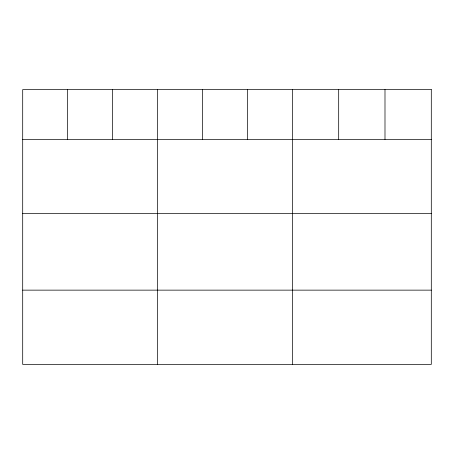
<?xml version="1.0" encoding="UTF-8"?>
<svg xmlns="http://www.w3.org/2000/svg" width="454" height="454" viewBox="0 0 454 454"><rect width="100%" height="100%" fill="white"/><g stroke="black" fill="none" stroke-linecap="round" stroke-linejoin="round"><path stroke-width="0.68" d="M22.7 139.372L431.3 139.372M22.7 213.63L431.3 213.63M22.7 290.14L431.3 290.14M384.992 89.603L384.992 139.372M338.684 89.603L338.684 139.372M292.376 89.603L292.376 364.397M247.43 89.603L247.43 139.372M202.484 89.603L202.484 139.372M157.538 89.603L157.538 364.397M112.592 89.603L112.592 139.372M67.646 89.603L67.646 139.372M431.3 89.603L22.7 89.603L22.7 364.397L431.3 364.397L431.3 89.603"/></g></svg>
